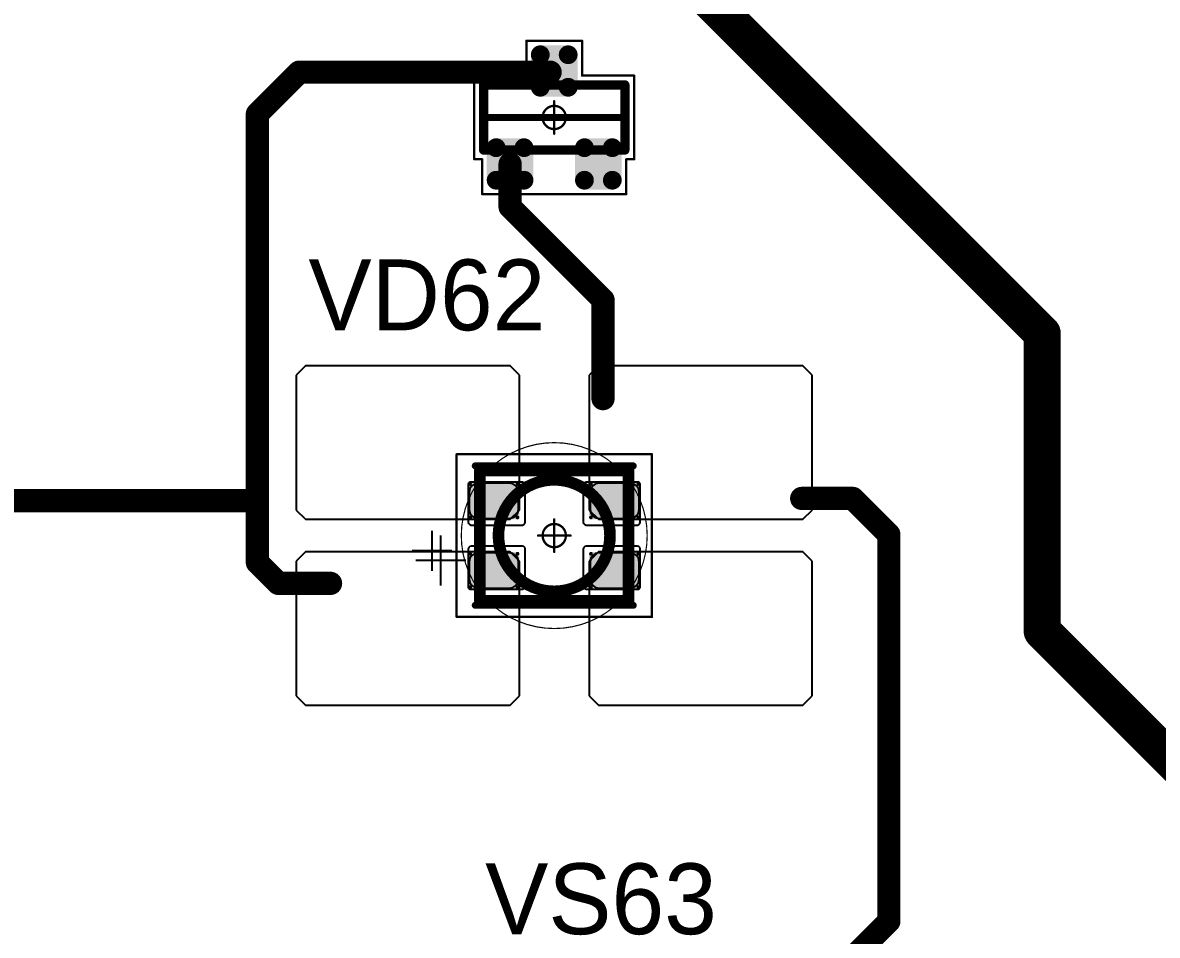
# Model space of a CAD drawing. Header units: millimetres. Extents: x 0 to 400, y 0 to 511.
# Drawn here: x 48.56 to 72.98, y 372.9 to 392.54 of the extents above; entities that cross this region are included whole.
import ezdxf

# ---------------------------------------------------------------- set-up
doc = ezdxf.new("R2010")
doc.units = ezdxf.units.MM
for name, color, linetype in [('Mechanical13', 56, 'Continuous'), ('Mechanical15', 56, 'Continuous'), ('Mechanical2', 216, 'Continuous'), ('TopLayer', 1, 'Continuous'), ('TopOverlay', 2, 'Continuous'), ('TopPaste', 8, 'Continuous'), ('TopSolder', 216, 'Continuous')]:
    doc.layers.add(name, color=color, linetype=linetype)

# ---------------------------------------------------------------- blocks, each defined once
blk = doc.blocks.new('SOT23_535')
at = {"layer": 'Mechanical13', "const_width": 0.2}
for points in [[(-0.7, 1.52), (0.7, 1.52)], [(-0.7, 1.52), (-0.7, -1.52)], [(0.7, 1.52), (0.7, -1.52)], [(-0.7, -1.52), (0.7, -1.52)]]:
    blk.add_lwpolyline(points, dxfattribs=at)
at = {"layer": 'Mechanical13', "const_width": 0.1}
for points in [[(-0.75, 1.52, 1), (-0.65, 1.52, 1)], [(-0.75, 1.52, 1), (-0.65, 1.52, 1)], [(0.65, 1.52, 1), (0.75, 1.52, 1)], [(0.65, 1.52, 1), (0.75, 1.52, 1)], [(-0.75, -1.52, 1), (-0.65, -1.52, 1)], [(-0.75, -1.52, 1), (-0.65, -1.52, 1)], [(0.65, -1.52, 1), (0.75, -1.52, 1)], [(0.65, -1.52, 1), (0.75, -1.52, 1)]]:
    blk.add_lwpolyline(points, format="xyb", close=True, dxfattribs=at)
at = {"layer": 'Mechanical15', "const_width": 0.05}
for points in [[(-0.9, 1.72), (-0.9, 1.55)], [(-0.9, 1.72), (0.9, 1.72)], [(0.9, 1.72), (0.9, 0.6)], [(-1.65, 1.55), (-1.65, -1.55)], [(-1.65, 1.55), (-0.9, 1.55)], [(0.9, 0.6), (1.65, 0.6)], [(1.65, 0.6), (1.65, -0.6)], [(0, 0.35), (0, -0.35)], [(-0.35, 0), (0.35, 0)], [(0.9, -0.6), (1.65, -0.6)], [(0.9, -0.6), (0.9, -1.72)], [(-1.65, -1.55), (-0.9, -1.55)], [(-0.9, -1.55), (-0.9, -1.72)], [(-0.9, -1.72), (0.9, -1.72)]]:
    blk.add_lwpolyline(points, dxfattribs=at)
at = {"layer": 'Mechanical15'}
for points, const_width in [([(-0.913, 1.72, 1), (-0.888, 1.72, 1)], 0.025), ([(-0.913, 1.72, 1), (-0.888, 1.72, 1)], 0.025), ([(0.888, 1.72, 1), (0.913, 1.72, 1)], 0.025), ([(0.888, 1.72, 1), (0.913, 1.72, 1)], 0.025), ([(-1.662, 1.55, 1), (-1.637, 1.55, 1)], 0.025), ([(-1.662, 1.55, 1), (-1.637, 1.55, 1)], 0.025), ([(-0.913, 1.55, 1), (-0.888, 1.55, 1)], 0.025), ([(-0.913, 1.55, 1), (-0.888, 1.55, 1)], 0.025), ([(0.888, 0.6, 1), (0.913, 0.6, 1)], 0.025), ([(0.888, 0.6, 1), (0.913, 0.6, 1)], 0.025), ([(1.637, 0.6, 1), (1.662, 0.6, 1)], 0.025), ([(1.637, 0.6, 1), (1.662, 0.6, 1)], 0.025), ([(0.25, 0, 1), (-0.25, 0, 1)], 0.05), ([(-0.012, 0.35, 1), (0.012, 0.35, 1)], 0.025), ([(-0.362, 0, 1), (-0.337, 0, 1)], 0.025), ([(-0.262, 0, 1), (-0.238, 0, 1)], 0.025), ([(0.238, 0, 1), (0.262, 0, 1)], 0.025), ([(0.337, 0, 1), (0.362, 0, 1)], 0.025), ([(-0.012, -0.35, 1), (0.012, -0.35, 1)], 0.025), ([(0.888, -0.6, 1), (0.913, -0.6, 1)], 0.025), ([(0.888, -0.6, 1), (0.913, -0.6, 1)], 0.025), ([(1.637, -0.6, 1), (1.662, -0.6, 1)], 0.025), ([(1.637, -0.6, 1), (1.662, -0.6, 1)], 0.025), ([(-1.662, -1.55, 1), (-1.637, -1.55, 1)], 0.025), ([(-1.662, -1.55, 1), (-1.637, -1.55, 1)], 0.025), ([(-0.913, -1.55, 1), (-0.888, -1.55, 1)], 0.025), ([(-0.913, -1.55, 1), (-0.888, -1.55, 1)], 0.025), ([(-0.913, -1.72, 1), (-0.888, -1.72, 1)], 0.025), ([(-0.913, -1.72, 1), (-0.888, -1.72, 1)], 0.025), ([(0.888, -1.72, 1), (0.913, -1.72, 1)], 0.025), ([(0.888, -1.72, 1), (0.913, -1.72, 1)], 0.025)]:
    blk.add_lwpolyline(points, format="xyb", close=True, dxfattribs=dict(at, const_width=const_width))
at = {"layer": 'TopLayer', "const_width": 0.1}
for points in [[(-1.4, 1.25, 1), (-1.3, 1.25, 1)], [(-0.7, 1.25, 1), (-0.6, 1.25, 1)], [(-1.4, 0.65, 1), (-1.3, 0.65, 1)], [(-0.7, 0.65, 1), (-0.6, 0.65, 1)], [(0.6, 0.3, 1), (0.7, 0.3, 1)], [(1.3, 0.3, 1), (1.4, 0.3, 1)], [(0.6, -0.3, 1), (0.7, -0.3, 1)], [(1.3, -0.3, 1), (1.4, -0.3, 1)], [(-1.4, -0.65, 1), (-1.3, -0.65, 1)], [(-0.7, -0.65, 1), (-0.6, -0.65, 1)], [(-1.4, -1.25, 1), (-1.3, -1.25, 1)], [(-0.7, -1.25, 1), (-0.6, -1.25, 1)]]:
    blk.add_lwpolyline(points, format="xyb", close=True, dxfattribs=at)
at = {"layer": 'TopLayer'}
for points in [[(-1.45, 1.25), (-1.45, 0.65), (-0.55, 1.25), (-0.55, 0.65)], [(-1.35, 1.35), (-1.35, 0.55), (-0.65, 1.35), (-0.65, 0.55)], [(0.55, 0.3), (0.55, -0.3), (1.45, 0.3), (1.45, -0.3)], [(0.65, 0.4), (0.65, -0.4), (1.35, 0.4), (1.35, -0.4)], [(-1.45, -0.65), (-1.45, -1.25), (-0.55, -0.65), (-0.55, -1.25)], [(-1.35, -0.55), (-1.35, -1.35), (-0.65, -0.55), (-0.65, -1.35)]]:
    blk.add_solid(points, dxfattribs=at)
at = {"layer": 'TopOverlay', "const_width": 0.15}
blk.add_lwpolyline([(0, 1.5), (0, -1.5)], dxfattribs=at)
at = {"layer": 'TopOverlay', "const_width": 0.075}
for points in [[(-0.038, 1.5, 1), (0.038, 1.5, 1)], [(-0.038, -1.5, 1), (0.038, -1.5, 1)]]:
    blk.add_lwpolyline(points, format="xyb", close=True, dxfattribs=at)
at = {"layer": 'TopPaste', "const_width": 0.075}
for points in [[(-1.387, 1.25, 1), (-1.313, 1.25, 1)], [(-0.687, 1.25, 1), (-0.613, 1.25, 1)], [(-1.387, 0.65, 1), (-1.313, 0.65, 1)], [(-0.687, 0.65, 1), (-0.613, 0.65, 1)], [(0.613, 0.3, 1), (0.687, 0.3, 1)], [(1.313, 0.3, 1), (1.387, 0.3, 1)], [(0.613, -0.3, 1), (0.687, -0.3, 1)], [(1.313, -0.3, 1), (1.387, -0.3, 1)], [(-1.387, -0.65, 1), (-1.313, -0.65, 1)], [(-0.687, -0.65, 1), (-0.613, -0.65, 1)], [(-1.387, -1.25, 1), (-1.313, -1.25, 1)], [(-0.687, -1.25, 1), (-0.613, -1.25, 1)]]:
    blk.add_lwpolyline(points, format="xyb", close=True, dxfattribs=at)
at = {"layer": 'TopPaste'}
for points in [[(-1.425, 1.25), (-1.425, 0.65), (-0.575, 1.25), (-0.575, 0.65)], [(-1.35, 1.325), (-1.35, 0.575), (-0.65, 1.325), (-0.65, 0.575)], [(0.575, 0.3), (0.575, -0.3), (1.425, 0.3), (1.425, -0.3)], [(0.65, 0.375), (0.65, -0.375), (1.35, 0.375), (1.35, -0.375)], [(-1.425, -0.65), (-1.425, -1.25), (-0.575, -0.65), (-0.575, -1.25)], [(-1.35, -0.575), (-1.35, -1.325), (-0.65, -0.575), (-0.65, -1.325)]]:
    blk.add_solid(points, dxfattribs=at)
at = {"layer": 'TopSolder', "const_width": 0.202}
for points in [[(-1.451, 1.25, 1), (-1.249, 1.25, 1)], [(-0.751, 1.25, 1), (-0.549, 1.25, 1)], [(-1.451, 0.65, 1), (-1.249, 0.65, 1)], [(-0.751, 0.65, 1), (-0.549, 0.65, 1)], [(0.549, 0.3, 1), (0.751, 0.3, 1)], [(1.249, 0.3, 1), (1.451, 0.3, 1)], [(0.549, -0.3, 1), (0.751, -0.3, 1)], [(1.249, -0.3, 1), (1.451, -0.3, 1)], [(-1.451, -0.65, 1), (-1.249, -0.65, 1)], [(-0.751, -0.65, 1), (-0.549, -0.65, 1)], [(-1.451, -1.25, 1), (-1.249, -1.25, 1)], [(-0.751, -1.25, 1), (-0.549, -1.25, 1)]]:
    blk.add_lwpolyline(points, format="xyb", close=True, dxfattribs=at)
at = {"layer": 'TopSolder'}
for points in [[(-1.552, 1.25), (-1.552, 0.65), (-0.448, 1.25), (-0.448, 0.65)], [(-1.35, 1.452), (-1.35, 0.448), (-0.65, 1.452), (-0.65, 0.448)], [(0.65, 0.502), (0.65, -0.502), (1.35, 0.502), (1.35, -0.502)], [(0.448, 0.3), (0.448, -0.3), (1.552, 0.3), (1.552, -0.3)], [(-1.35, -0.448), (-1.35, -1.452), (-0.65, -0.448), (-0.65, -1.452)], [(-1.552, -0.65), (-1.552, -1.25), (-0.448, -0.65), (-0.448, -1.25)]]:
    blk.add_solid(points, dxfattribs=at)
blk = doc.blocks.new('E65F_739')
at = {"layer": 'Mechanical13'}
for p, q in [((2.441, 1.071), (2.441, 0)), ((1.905, 0.536), (2.976, 0.536))]:
    blk.add_line(p, q, dxfattribs=at)
at = {"layer": 'Mechanical13', "const_width": 0.25}
for points in [[(-1.6, 1.4), (-1.6, -1.4)], [(1.6, 1.4), (-1.6, 1.4)], [(1.6, 1.4), (1.6, -1.4)], [(1.6, -1.4), (-1.6, -1.4)]]:
    blk.add_lwpolyline(points, dxfattribs=at)
at = {"layer": 'Mechanical13'}
for points, const_width in [([(-1.663, 1.4, 1), (-1.538, 1.4, 1)], 0.125), ([(-1.663, 1.4, 1), (-1.538, 1.4, 1)], 0.125), ([(1.537, 1.4, 1), (1.662, 1.4, 1)], 0.125), ([(1.537, 1.4, 1), (1.662, 1.4, 1)], 0.125), ([(1.2, 0, 1), (-1.2, 0, 1)], 0.25), ([(-1.263, 0, 1), (-1.138, 0, 1)], 0.125), ([(1.137, 0, 1), (1.262, 0, 1)], 0.125), ([(-1.663, -1.4, 1), (-1.538, -1.4, 1)], 0.125), ([(-1.663, -1.4, 1), (-1.538, -1.4, 1)], 0.125), ([(1.537, -1.4, 1), (1.662, -1.4, 1)], 0.125), ([(1.537, -1.4, 1), (1.662, -1.4, 1)], 0.125)]:
    blk.add_lwpolyline(points, format="xyb", close=True, dxfattribs=dict(at, const_width=const_width))
at = {"layer": 'Mechanical15', "const_width": 0.05}
for points in [[(2.1, 1.75), (-2.1, 1.75)], [(-2.1, 1.75), (-2.1, -1.75)], [(2.1, 1.75), (2.1, -1.75)], [(0, 0.35), (0, -0.35)], [(0, 0.35), (0, -0.35)], [(0.35, 0), (-0.35, 0)], [(0.35, 0), (-0.35, 0)], [(2.1, -1.75), (-2.1, -1.75)]]:
    blk.add_lwpolyline(points, dxfattribs=at)
at = {"layer": 'Mechanical15'}
for points, const_width in [([(-2.113, 1.75, 1), (-2.088, 1.75, 1)], 0.025), ([(-2.113, 1.75, 1), (-2.088, 1.75, 1)], 0.025), ([(2.087, 1.75, 1), (2.112, 1.75, 1)], 0.025), ([(2.087, 1.75, 1), (2.112, 1.75, 1)], 0.025), ([(0.25, 0, 1), (-0.25, 0, 1)], 0.05), ([(0.25, 0, 1), (-0.25, 0, 1)], 0.05), ([(-0.013, 0.35, 1), (0.012, 0.35, 1)], 0.025), ([(-0.013, 0.35, 1), (0.012, 0.35, 1)], 0.025), ([(-0.363, 0, 1), (-0.338, 0, 1)], 0.025), ([(-0.363, 0, 1), (-0.338, 0, 1)], 0.025), ([(-0.263, 0, 1), (-0.238, 0, 1)], 0.025), ([(-0.263, 0, 1), (-0.238, 0, 1)], 0.025), ([(0.237, 0, 1), (0.262, 0, 1)], 0.025), ([(0.237, 0, 1), (0.262, 0, 1)], 0.025), ([(0.337, 0, 1), (0.362, 0, 1)], 0.025), ([(0.337, 0, 1), (0.362, 0, 1)], 0.025), ([(-0.013, -0.35, 1), (0.012, -0.35, 1)], 0.025), ([(-0.013, -0.35, 1), (0.012, -0.35, 1)], 0.025), ([(-2.113, -1.75, 1), (-2.088, -1.75, 1)], 0.025), ([(-2.113, -1.75, 1), (-2.088, -1.75, 1)], 0.025), ([(2.087, -1.75, 1), (2.112, -1.75, 1)], 0.025), ([(2.087, -1.75, 1), (2.112, -1.75, 1)], 0.025)]:
    blk.add_lwpolyline(points, format="xyb", close=True, dxfattribs=dict(at, const_width=const_width))
at = {"layer": 'TopLayer'}
for p, q in [((-5.35, 3.65), (-5.55, 3.45)), ((-5.55, 3.45), (-5.55, 3.45)), ((-5.55, 3.45), (-5.55, 0.55)), ((-0.95, 3.65), (-5.35, 3.65)), ((-5.35, 3.65), (-5.35, 3.65)), ((-0.75, 3.45), (-0.95, 3.65)), ((-0.75, 0.55), (-0.75, 3.45)), ((0.95, 3.65), (0.75, 3.45)), ((0.75, 3.45), (0.75, 3.45)), ((0.75, 3.45), (0.75, 0.55)), ((5.35, 3.65), (0.95, 3.65)), ((0.95, 3.65), (0.95, 3.65)), ((5.55, 3.45), (5.35, 3.65)), ((5.55, 0.55), (5.55, 3.45)), ((-5.55, 0.55), (-5.35, 0.35)), ((-0.95, 0.35), (-0.75, 0.55)), ((0.75, 0.55), (0.95, 0.35)), ((5.35, 0.35), (5.55, 0.55)), ((-5.35, 0.35), (-0.95, 0.35)), ((0.95, 0.35), (5.35, 0.35)), ((-5.35, -0.35), (-5.55, -0.55)), ((-0.95, -0.35), (-5.35, -0.35)), ((-5.35, -0.35), (-5.35, -0.35)), ((-0.75, -0.55), (-0.95, -0.35)), ((0.95, -0.35), (0.75, -0.55)), ((5.35, -0.35), (0.95, -0.35)), ((0.95, -0.35), (0.95, -0.35)), ((5.55, -0.55), (5.35, -0.35)), ((-5.55, -0.55), (-5.55, -0.55)), ((-5.55, -0.55), (-5.55, -3.45)), ((-0.75, -3.45), (-0.75, -0.55)), ((0.75, -0.55), (0.75, -0.55)), ((0.75, -0.55), (0.75, -3.45)), ((5.55, -3.45), (5.55, -0.55)), ((-5.55, -3.45), (-5.35, -3.65)), ((-5.35, -3.65), (-0.95, -3.65)), ((-0.95, -3.65), (-0.75, -3.45)), ((0.75, -3.45), (0.95, -3.65)), ((0.95, -3.65), (5.35, -3.65)), ((5.35, -3.65), (5.55, -3.45))]:
    blk.add_line(p, q, dxfattribs=at)
at = {"layer": 'TopLayer', "const_width": 0.04}
for points in [[(-1.83, 1.11, 1), (-1.79, 1.11, 1)], [(-0.81, 1.11, 1), (-0.77, 1.11, 1)], [(0.77, 1.11, 1), (0.81, 1.11, 1)], [(1.79, 1.11, 1), (1.83, 1.11, 1)], [(-1.83, 0.39, 1), (-1.79, 0.39, 1)], [(-0.81, 0.39, 1), (-0.77, 0.39, 1)], [(0.77, 0.39, 1), (0.81, 0.39, 1)], [(1.79, 0.39, 1), (1.83, 0.39, 1)], [(-1.83, -0.39, 1), (-1.79, -0.39, 1)], [(-0.81, -0.39, 1), (-0.77, -0.39, 1)], [(0.77, -0.39, 1), (0.81, -0.39, 1)], [(1.79, -0.39, 1), (1.83, -0.39, 1)], [(-1.83, -1.11, 1), (-1.79, -1.11, 1)], [(-0.81, -1.11, 1), (-0.77, -1.11, 1)], [(0.77, -1.11, 1), (0.81, -1.11, 1)], [(1.79, -1.11, 1), (1.83, -1.11, 1)]]:
    blk.add_lwpolyline(points, format="xyb", close=True, dxfattribs=at)
at = {"layer": 'TopLayer'}
for points in [[(-1.85, 1.11), (-1.85, 0.39), (-0.75, 1.11), (-0.75, 0.39)], [(-1.81, 1.15), (-1.81, 0.35), (-0.79, 1.15), (-0.79, 0.35)], [(0.75, 1.11), (0.75, 0.39), (1.85, 1.11), (1.85, 0.39)], [(0.79, 1.15), (0.79, 0.35), (1.81, 1.15), (1.81, 0.35)], [(-1.85, -0.39), (-1.85, -1.11), (-0.75, -0.39), (-0.75, -1.11)], [(-1.81, -0.35), (-1.81, -1.15), (-0.79, -0.35), (-0.79, -1.15)], [(0.75, -0.39), (0.75, -1.11), (1.85, -0.39), (1.85, -1.11)], [(0.79, -0.35), (0.79, -1.15), (1.81, -0.35), (1.81, -1.15)]]:
    blk.add_solid(points, dxfattribs=at)
at = {"layer": 'TopOverlay'}
for p, q in [((2.628, 0.757), (2.628, -0.1)), ((2.2, 0.328), (3.057, 0.328))]:
    blk.add_line(p, q, dxfattribs=at)
at = {"layer": 'TopOverlay', "const_width": 0.15}
for points in [[(1.7, 1.5), (-1.7, 1.5)], [(1.7, -1.5), (-1.7, -1.5)]]:
    blk.add_lwpolyline(points, dxfattribs=at)
at = {"layer": 'TopOverlay', "const_width": 0.075}
for points in [[(-1.738, 1.5, 1), (-1.663, 1.5, 1)], [(1.662, 1.5, 1), (1.737, 1.5, 1)], [(-1.738, -1.5, 1), (-1.663, -1.5, 1)], [(1.662, -1.5, 1), (1.737, -1.5, 1)]]:
    blk.add_lwpolyline(points, format="xyb", close=True, dxfattribs=at)
at = {"layer": 'TopPaste'}
for p, q in [((-1.814, 1.011), (-1.829, 0.938)), ((-1.773, 1.073), (-1.814, 1.011)), ((-1.711, 1.114), (-1.773, 1.073)), ((-1.638, 1.129), (-1.711, 1.114)), ((-0.963, 1.129), (-1.638, 1.129)), ((-0.889, 1.114), (-0.963, 1.129)), ((-0.827, 1.073), (-0.889, 1.114)), ((-0.786, 1.011), (-0.827, 1.073)), ((-0.771, 0.938), (-0.786, 1.011)), ((0.786, 1.011), (0.771, 0.938)), ((0.827, 1.073), (0.786, 1.011)), ((0.889, 1.114), (0.827, 1.073)), ((0.962, 1.129), (0.889, 1.114)), ((1.637, 1.129), (0.962, 1.129)), ((1.711, 1.114), (1.637, 1.129)), ((1.773, 1.073), (1.711, 1.114)), ((1.814, 1.011), (1.773, 1.073)), ((1.829, 0.938), (1.814, 1.011)), ((-1.829, 0.938), (-1.829, 0.563)), ((-0.771, 0.563), (-0.771, 0.938)), ((0.771, 0.938), (0.771, 0.563)), ((1.829, 0.563), (1.829, 0.938)), ((-1.829, 0.563), (-1.814, 0.489)), ((-1.814, 0.489), (-1.773, 0.427)), ((-0.827, 0.427), (-0.786, 0.489)), ((-0.786, 0.489), (-0.771, 0.563)), ((0.771, 0.563), (0.786, 0.489)), ((0.786, 0.489), (0.827, 0.427)), ((1.773, 0.427), (1.814, 0.489)), ((1.814, 0.489), (1.829, 0.563)), ((-1.773, 0.427), (-1.711, 0.386)), ((-1.711, 0.386), (-1.638, 0.371)), ((-1.638, 0.371), (-0.963, 0.371)), ((-0.963, 0.371), (-0.889, 0.386)), ((-0.889, 0.386), (-0.827, 0.427)), ((0.827, 0.427), (0.889, 0.386)), ((0.889, 0.386), (0.962, 0.371)), ((0.962, 0.371), (1.637, 0.371)), ((1.637, 0.371), (1.711, 0.386)), ((1.711, 0.386), (1.773, 0.427)), ((-1.773, -0.427), (-1.814, -0.489)), ((-1.711, -0.386), (-1.773, -0.427)), ((-1.638, -0.371), (-1.711, -0.386)), ((-0.963, -0.371), (-1.638, -0.371)), ((-0.889, -0.386), (-0.963, -0.371)), ((-0.827, -0.427), (-0.889, -0.386)), ((-0.786, -0.489), (-0.827, -0.427)), ((0.827, -0.427), (0.786, -0.489)), ((0.889, -0.386), (0.827, -0.427)), ((0.962, -0.371), (0.889, -0.386)), ((1.637, -0.371), (0.962, -0.371)), ((1.711, -0.386), (1.637, -0.371)), ((1.773, -0.427), (1.711, -0.386)), ((1.814, -0.489), (1.773, -0.427)), ((-1.814, -0.489), (-1.829, -0.563)), ((-1.829, -0.563), (-1.829, -0.938)), ((-0.771, -0.563), (-0.786, -0.489)), ((-0.771, -0.938), (-0.771, -0.563)), ((0.786, -0.489), (0.771, -0.563)), ((0.771, -0.563), (0.771, -0.938)), ((1.829, -0.563), (1.814, -0.489)), ((1.829, -0.938), (1.829, -0.563)), ((-1.829, -0.938), (-1.814, -1.011)), ((-0.786, -1.011), (-0.771, -0.938)), ((0.771, -0.938), (0.786, -1.011)), ((1.814, -1.011), (1.829, -0.938)), ((-1.814, -1.011), (-1.773, -1.073)), ((-1.773, -1.073), (-1.711, -1.114)), ((-1.711, -1.114), (-1.638, -1.129)), ((-1.638, -1.129), (-0.963, -1.129)), ((-0.963, -1.129), (-0.889, -1.114)), ((-0.889, -1.114), (-0.827, -1.073)), ((-0.827, -1.073), (-0.786, -1.011)), ((0.786, -1.011), (0.827, -1.073)), ((0.827, -1.073), (0.889, -1.114)), ((0.889, -1.114), (0.962, -1.129)), ((0.962, -1.129), (1.637, -1.129)), ((1.637, -1.129), (1.711, -1.114)), ((1.711, -1.114), (1.773, -1.073)), ((1.773, -1.073), (1.814, -1.011))]:
    blk.add_line(p, q, dxfattribs=at)
at = {"layer": 'TopSolder'}
for p, q in [((-1.842, 1.129), (-1.85, 1.111)), ((-1.85, 1.111), (-1.85, 1.101)), ((-1.85, 1.101), (-1.85, 1.101)), ((-1.85, 1.101), (-1.85, 0.301)), ((-1.828, 1.143), (-1.842, 1.129)), ((-1.81, 1.151), (-1.828, 1.143)), ((-1.8, 1.151), (-1.81, 1.151)), ((-0.7, 1.151), (-1.8, 1.151)), ((-0.685, 1.151), (-0.7, 1.151)), ((-0.7, 1.151), (-0.7, 1.151)), ((-0.658, 1.139), (-0.685, 1.151)), ((-0.636, 1.118), (-0.658, 1.139)), ((-0.625, 1.09), (-0.636, 1.118)), ((-0.625, 1.076), (-0.625, 1.09)), ((-0.625, 0.301), (-0.625, 1.076)), ((0.636, 1.118), (0.625, 1.09)), ((0.625, 1.09), (0.625, 1.076)), ((0.625, 1.076), (0.625, 1.076)), ((0.625, 1.076), (0.625, 0.301)), ((0.657, 1.139), (0.636, 1.118)), ((0.685, 1.151), (0.657, 1.139)), ((0.7, 1.151), (0.685, 1.151)), ((1.8, 1.151), (0.7, 1.151)), ((1.81, 1.151), (1.8, 1.151)), ((1.8, 1.151), (1.8, 1.151)), ((1.828, 1.143), (1.81, 1.151)), ((1.842, 1.129), (1.828, 1.143)), ((1.85, 1.111), (1.842, 1.129)), ((1.85, 1.101), (1.85, 1.111)), ((1.85, 0.301), (1.85, 1.101)), ((-1.85, 0.301), (-1.85, 0.286)), ((-1.85, 0.286), (-1.839, 0.258)), ((-1.839, 0.258), (-1.818, 0.237)), ((-0.658, 0.237), (-0.636, 0.258)), ((-0.636, 0.258), (-0.625, 0.286)), ((-0.625, 0.286), (-0.625, 0.301)), ((-0.625, 0.301), (-0.625, 0.301)), ((0.625, 0.301), (0.625, 0.286)), ((0.625, 0.286), (0.636, 0.258)), ((0.636, 0.258), (0.657, 0.237)), ((1.817, 0.237), (1.839, 0.258)), ((1.839, 0.258), (1.85, 0.286)), ((1.85, 0.286), (1.85, 0.301)), ((1.85, 0.301), (1.85, 0.301)), ((-1.818, 0.237), (-1.79, 0.226)), ((-1.79, 0.226), (-1.775, 0.226)), ((-1.775, 0.226), (-1.775, 0.226)), ((-1.775, 0.226), (-0.7, 0.226)), ((-0.7, 0.226), (-0.685, 0.226)), ((-0.685, 0.226), (-0.658, 0.237)), ((0.657, 0.237), (0.685, 0.226)), ((0.685, 0.226), (0.7, 0.226)), ((0.7, 0.226), (0.7, 0.226)), ((0.7, 0.226), (1.775, 0.226)), ((1.775, 0.226), (1.79, 0.226)), ((1.79, 0.226), (1.817, 0.237)), ((-1.818, -0.236), (-1.839, -0.257)), ((-1.79, -0.224), (-1.818, -0.236)), ((-1.775, -0.224), (-1.79, -0.224)), ((-0.7, -0.224), (-1.775, -0.224)), ((-0.685, -0.224), (-0.7, -0.224)), ((-0.7, -0.224), (-0.7, -0.224)), ((-0.658, -0.236), (-0.685, -0.224)), ((-0.636, -0.257), (-0.658, -0.236)), ((0.657, -0.236), (0.636, -0.257)), ((0.685, -0.224), (0.657, -0.236)), ((0.7, -0.224), (0.685, -0.224)), ((1.775, -0.224), (0.7, -0.224)), ((1.79, -0.224), (1.775, -0.224)), ((1.775, -0.224), (1.775, -0.224)), ((1.817, -0.236), (1.79, -0.224)), ((1.839, -0.257), (1.817, -0.236)), ((-1.839, -0.257), (-1.85, -0.285)), ((-1.85, -0.285), (-1.85, -0.299)), ((-1.85, -0.299), (-1.85, -0.299)), ((-1.85, -0.299), (-1.85, -1.099)), ((-0.625, -0.285), (-0.636, -0.257)), ((-0.625, -0.299), (-0.625, -0.285)), ((-0.625, -1.074), (-0.625, -0.299)), ((0.636, -0.257), (0.625, -0.285)), ((0.625, -0.285), (0.625, -0.299)), ((0.625, -0.299), (0.625, -0.299)), ((0.625, -0.299), (0.625, -1.074)), ((1.85, -0.285), (1.839, -0.257)), ((1.85, -0.299), (1.85, -0.285)), ((1.85, -1.099), (1.85, -0.299)), ((-1.85, -1.099), (-1.85, -1.109)), ((-1.85, -1.109), (-1.842, -1.128)), ((-1.842, -1.128), (-1.828, -1.142)), ((-1.828, -1.142), (-1.81, -1.149)), ((-1.81, -1.149), (-1.8, -1.149)), ((-1.8, -1.149), (-0.7, -1.149)), ((-1.8, -1.149), (-1.8, -1.149)), ((-0.7, -1.149), (-0.685, -1.149)), ((-0.685, -1.149), (-0.658, -1.138)), ((-0.658, -1.138), (-0.636, -1.117)), ((-0.636, -1.117), (-0.625, -1.089)), ((-0.625, -1.089), (-0.625, -1.074)), ((-0.625, -1.074), (-0.625, -1.074)), ((0.625, -1.074), (0.625, -1.089)), ((0.625, -1.089), (0.636, -1.117)), ((0.636, -1.117), (0.657, -1.138)), ((0.657, -1.138), (0.685, -1.149)), ((0.685, -1.149), (0.7, -1.149)), ((0.7, -1.149), (1.8, -1.149)), ((0.7, -1.149), (0.7, -1.149)), ((1.8, -1.149), (1.81, -1.149)), ((1.81, -1.149), (1.828, -1.142)), ((1.828, -1.142), (1.842, -1.128)), ((1.842, -1.128), (1.85, -1.109)), ((1.85, -1.109), (1.85, -1.099)), ((1.85, -1.099), (1.85, -1.099))]:
    blk.add_line(p, q, dxfattribs=at)

msp = doc.modelspace()

# ---------------------------------------------------------------- linework, layer by layer
at = {"layer": 'Mechanical2'}
for points, const_width in [([(62, 381.503, 1), (58, 381.503, 1)], 0.0254), ([(60, 383.503, 1), (60, 383.503, 1)], 0.0005), ([(57.994, 381.503, 1), (58.006, 381.503, 1)], 0.0127), ([(58, 381.503, 1), (58, 381.503, 1)], 0.0005), ([(61.994, 381.503, 1), (62.006, 381.503, 1)], 0.0127), ([(62, 381.503, 1), (62, 381.503, 1)], 0.0005), ([(60, 379.503, 1), (60, 379.503, 1)], 0.0005)]:
    msp.add_lwpolyline(points, format="xyb", close=True, dxfattribs=dict(at, const_width=const_width))
at = {"layer": 'Mechanical2', "const_width": 0.001}
for points in [[(60, 379.503), (60, 383.503)], [(58, 381.503), (62, 381.503)]]:
    msp.add_lwpolyline(points, dxfattribs=at)
at = {"layer": 'TopLayer'}
for points, const_width in [([(61.65, 394.7), (70.5, 385.85)], 0.8), ([(53.612, 390.575), (54.512, 391.475)], 0.5), ([(54.512, 391.475), (59.912, 391.475)], 0.5), ([(53.612, 382.25), (53.612, 390.575)], 0.5), ([(59.05, 388.575), (59.05, 389.5)], 0.5), ([(59.05, 388.575), (61.05, 386.575)], 0.5), ([(61.05, 384.45), (61.05, 386.575)], 0.5), ([(70.5, 379.45), (70.5, 385.85)], 0.8), ([(41.3, 382.253), (53.612, 382.253)], 0.5), ([(53.612, 380.925), (53.612, 382.25)], 0.5), ([(65.325, 382.303), (66.425, 382.303)], 0.5), ([(66.425, 382.303), (67.2, 381.528)], 0.5), ([(67.2, 373.203), (67.2, 381.528)], 0.5), ([(53.612, 380.925), (54.062, 380.475)], 0.5), ([(54.062, 380.475), (55.187, 380.475)], 0.5), ([(70.5, 379.45), (75.55, 374.4)], 0.8), ([(65.5, 371.503), (67.2, 373.203)], 0.5)]:
    msp.add_lwpolyline(points, dxfattribs=dict(at, const_width=const_width))
for points, const_width in [([(54.387, 391.475, 1), (54.637, 391.475, 1)], 0.25), ([(54.387, 391.475, 1), (54.637, 391.475, 1)], 0.25), ([(59.787, 391.475, 1), (60.037, 391.475, 1)], 0.25), ([(53.487, 390.575, 1), (53.737, 390.575, 1)], 0.25), ([(53.487, 390.575, 1), (53.737, 390.575, 1)], 0.25), ([(58.925, 389.5, 1), (59.175, 389.5, 1)], 0.25), ([(58.925, 388.575, 1), (59.175, 388.575, 1)], 0.25), ([(58.925, 388.575, 1), (59.175, 388.575, 1)], 0.25), ([(60.925, 386.575, 1), (61.175, 386.575, 1)], 0.25), ([(60.925, 386.575, 1), (61.175, 386.575, 1)], 0.25), ([(70.3, 385.85, 1), (70.7, 385.85, 1)], 0.4), ([(70.3, 385.85, 1), (70.7, 385.85, 1)], 0.4), ([(60.925, 384.45, 1), (61.175, 384.45, 1)], 0.25), ([(53.487, 382.253, 1), (53.737, 382.253, 1)], 0.25), ([(53.487, 382.25, 1), (53.737, 382.25, 1)], 0.25), ([(53.487, 382.25, 1), (53.737, 382.25, 1)], 0.25), ([(65.2, 382.303, 1), (65.45, 382.303, 1)], 0.25), ([(66.3, 382.303, 1), (66.55, 382.303, 1)], 0.25), ([(66.3, 382.303, 1), (66.55, 382.303, 1)], 0.25), ([(67.075, 381.528, 1), (67.325, 381.528, 1)], 0.25), ([(67.075, 381.528, 1), (67.325, 381.528, 1)], 0.25), ([(53.487, 380.925, 1), (53.737, 380.925, 1)], 0.25), ([(53.487, 380.925, 1), (53.737, 380.925, 1)], 0.25), ([(53.937, 380.475, 1), (54.187, 380.475, 1)], 0.25), ([(53.937, 380.475, 1), (54.187, 380.475, 1)], 0.25), ([(55.062, 380.475, 1), (55.312, 380.475, 1)], 0.25), ([(70.3, 379.45, 1), (70.7, 379.45, 1)], 0.4), ([(70.3, 379.45, 1), (70.7, 379.45, 1)], 0.4), ([(67.075, 373.203, 1), (67.325, 373.203, 1)], 0.25), ([(67.075, 373.203, 1), (67.325, 373.203, 1)], 0.25)]:
    msp.add_lwpolyline(points, format="xyb", close=True, dxfattribs=dict(at, const_width=const_width))

# ---------------------------------------------------------------- block references
for name, p, rotation in [('SOT23_535', (60, 390.5), 90), ('E65F_739', (60, 381.503), 180)]:
    msp.add_blockref(name, p, dxfattribs=dict(rotation=rotation))

# ---------------------------------------------------------------- texts
at = {"layer": 'TopOverlay'}
for s, p in [('VD62', (54.711, 385.921)), ('VS63', (58.514, 372.926))]:
    msp.add_text(s, height=1.524, dxfattribs=at).set_placement(p)

doc.saveas('drawing.dxf')
